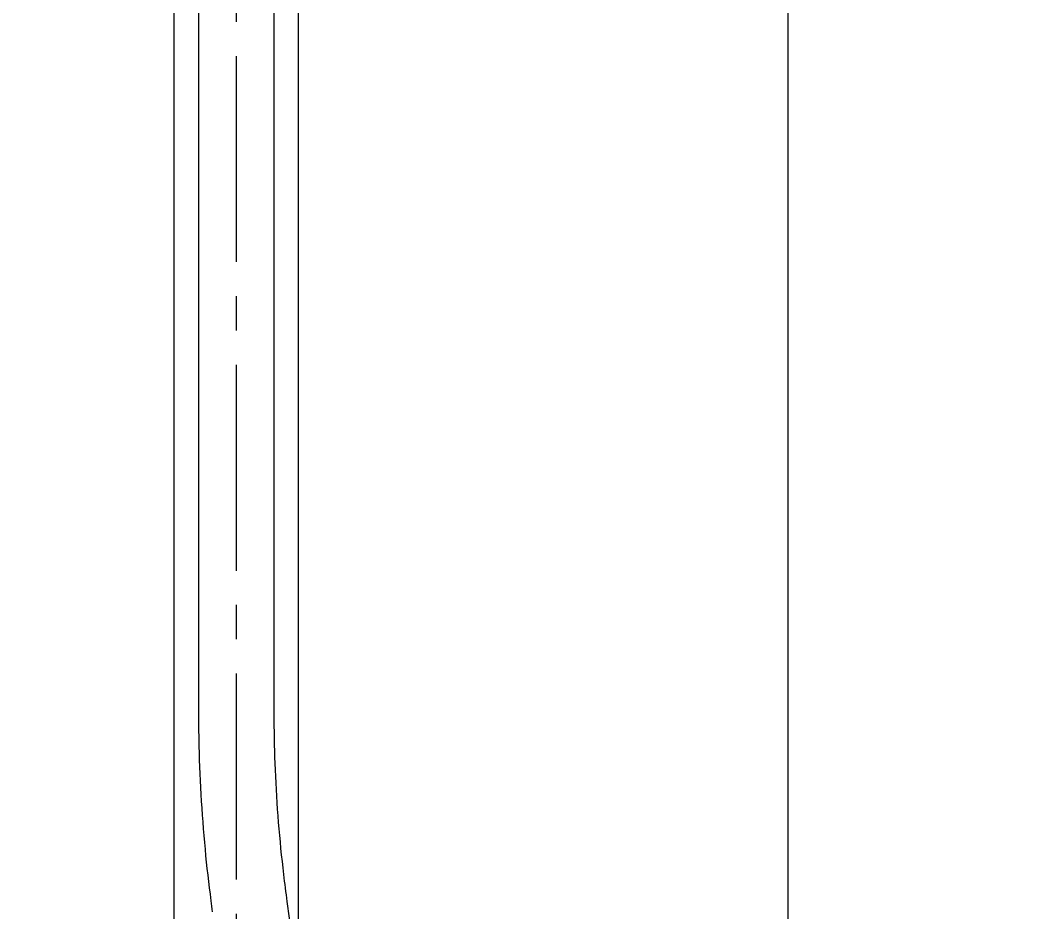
# Model space of a CAD drawing. Extents: x 3274 to 6433, y 0 to 2315.
# Drawn here: x 5307.4 to 5493.6, y 757.4 to 922.4 of the extents above; entities that cross this region are included whole.
import ezdxf

# ---------------------------------------------------------------- set-up
doc = ezdxf.new("R2010")
doc.units = 0
doc.header["$LTSCALE"] = 4
doc.header["$MEASUREMENT"] = 0
doc.header["$PDMODE"] = 3
doc.header["$PDSIZE"] = -10
doc.linetypes.add('CENTER2', pattern=[28.575, 19.05, -3.175, 3.175, -3.175])
doc.layers.get('0').update_dxf_attribs({"linetype": 'CONTINUOUS'})
doc.layers.get('DEFPOINTS').update_dxf_attribs({"linetype": 'CONTINUOUS'})
doc.layers.add('1', color=7, linetype='CONTINUOUS', true_color=0xffffff)
doc.layers.add('Cneter', color=1, linetype='CENTER2', lineweight=13)
doc.layers.add('치수선', color=7, linetype='CONTINUOUS', lineweight=20)
doc.styles.add('Daelim Dimension', font='NanumGothic.ttf')
doc.dimstyles.new('DEFAULT', dxfattribs={"dimscale": 2, "dimtxt": 2, "dimasz": 2, "dimexe": 0, "dimexo": 2, "dimgap": 1, "dimtad": 1, "dimdec": 1, "dimzin": 9, "dimdsep": 46, "dimtxsty": 'Daelim Dimension', "dimcen": 0.5, "dimclrd": 252, "dimclre": 252, "dimclrt": 3, "dimadec": 1, "dimazin": 0, "dimtfac": 1, "dimtdec": 1, "dimtix": 1, "dimtmove": 0, "dimatfit": 3, "dimfxl": 1, "dimtolj": 1, "dimtzin": 1, "dimlwd": 9, "dimlwe": 9, "dimarcsym": 0})

# ---------------------------------------------------------------- blocks, each defined once
blk = doc.blocks.new('*D7')
at = {"color": 5, "lineweight": 9, "ltscale": 0.5, "transparency": 16777216}
for p, q in [((5311.35, 1470.14), (5679.88, 1470.14)), ((5677.88, 454.87), (5677.88, 1462.14)), ((5485.69, 446.87), (5679.88, 446.87))]:
    blk.add_line(p, q, dxfattribs=at)
at = {"color": 5, "ltscale": 0.5, "transparency": 16777216}
for points in [[(5676.54, 1462.14), (5679.21, 1462.14), (5677.88, 1470.14)], [(5676.54, 454.87), (5679.21, 454.87), (5677.88, 446.87)]]:
    blk.add_solid(points, dxfattribs=at)
at = {"layer": 'DEFPOINTS', "color": 0, "ltscale": 0.5, "transparency": 16777216}
for p in [(5307.35, 1470.14), (5677.88, 1470.14), (5481.69, 446.87)]:
    blk.add_point(p, dxfattribs=at)
at = {"color": 7, "ltscale": 0.5, "transparency": 16777216, "insert": (5662.17, 958.51), "char_height": 20, "attachment_point": 5, "rotation": 90, "style": 'Daelim Dimension'}
blk.add_mtext('\\A1;(1140)', dxfattribs=at)

msp = doc.modelspace()

# ---------------------------------------------------------------- linework, layer by layer
at = {"layer": '1', "color": 7, "linetype": 'Continuous', "lineweight": 18}
for p, q in [((5340.35, 1085.67), (5340.35, 794.74)), ((5354.35, 794.74), (5354.35, 1085.67)), ((5335.85, 517.24), (5335.85, 1083.59)), ((5358.85, 744.39), (5358.85, 1083.62)), ((5388.24, 532.95), (5356.78, 759.31))]:
    msp.add_line(p, q, dxfattribs=at)
for points, knots in [([(5340.35, 794.74), (5340.35, 792.94), (5340.4, 787.73), (5340.73, 779.12), (5341.49, 769.14), (5342.3, 761.91), (5342.82, 758.07), (5342.91, 757.39)], [0, 0, 0, 0, 0.143394, 0.414823, 0.686315, 0.943608, 1, 1, 1, 1]), ([(5356.78, 759.31), (5356.55, 760.97), (5355.93, 765.82), (5355.12, 773.94), (5354.54, 783.51), (5354.37, 790.46), (5354.35, 794.15), (5354.35, 794.74)], [0, 0, 0, 0, 0.14338, 0.417073, 0.690866, 0.950333, 1, 1, 1, 1])]:
    msp.add_open_spline(points, degree=3, knots=knots, dxfattribs=at)
at = {"layer": 'Cneter', "lineweight": 5, "ltscale": 0.5}
msp.add_line((5347.35, 1430.14), (5347.35, 422.03), dxfattribs=at)
at = {"layer": '치수선'}
msp.add_line((5449.45, 281.54), (5449.45, 1534.33), dxfattribs=at)

# ---------------------------------------------------------------- dimensions: what is measured, and where the dimension line sits
at = {"color": 5, "ltscale": 0.5}
dim = msp.add_linear_dim(base=(5677.88, 1470.14), p1=(5481.69, 446.87), p2=(5307.35, 1470.14), angle=90, text='(1140)', dimstyle='DEFAULT', override={"dimtxt": 10, "dimasz": 4, "dimexe": 1, "dimdec": 0, "dimclrd": 5, "dimclre": 5, "dimclrt": 7}, dxfattribs=at)
dim.commit()
dim.dimension.update_dxf_attribs({"geometry": '*D7', "text_midpoint": (5662.17, 958.51)})

doc.saveas('drawing.dxf')
